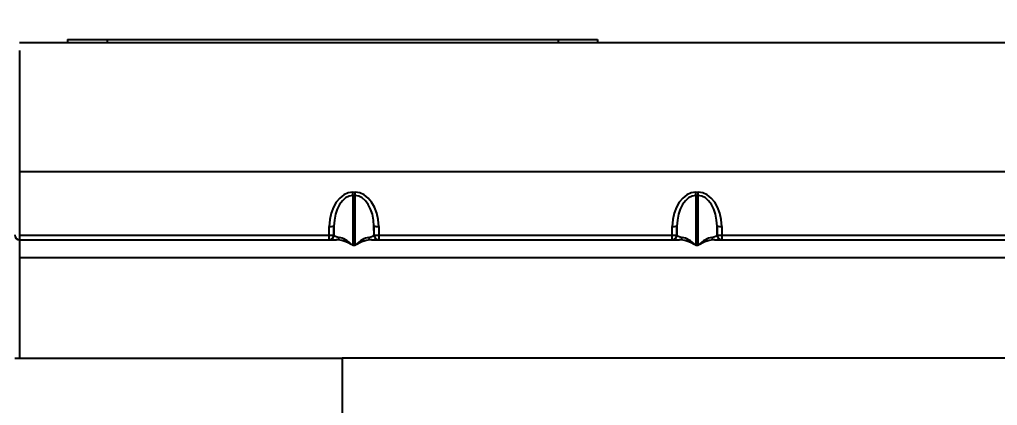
# Model space of a CAD drawing. Header units: millimetres. Extents: x 12 to 854, y 4 to 555.
# Drawn here: x 132.8 to 185.2, y 264.4 to 285.1 of the extents above; entities that cross this region are included whole.
import ezdxf

# ---------------------------------------------------------------- set-up
doc = ezdxf.new("R2010")
doc.units = ezdxf.units.MM
doc.linetypes.add('CENTER', pattern=[10.16, 6.35, -1.27, 1.27, -1.27])
doc.layers.add('DEFAULT_1', color=7, linetype='CENTER')
doc.styles.add('SLDTEXTSTYLE2', font='TXT', dxfattribs={"width": 0.75})
doc.dimstyles.new('SLDDIMSTYLE0', dxfattribs={"dimtxt": 6.614583, "dimasz": 3.556, "dimexe": 0, "dimexo": 0.0625, "dimgap": 1.653646, "dimtad": 1, "dimdec": 0, "dimlfac": 3, "dimrnd": 1e-09, "dimzin": 12, "dimdsep": 46, "dimtxsty": 'SLDTEXTSTYLE2', "dimblk1": 'CLOSED', "dimblk2": 'CLOSED', "dimsah": 1, "dimcen": 0.09, "dimadec": 0, "dimazin": 3, "dimtfac": 1, "dimtdec": 0, "dimtofl": 0, "dimtmove": 0, "dimatfit": 3, "dimldrblk": 'CLOSED', "dimfxl": 1, "dimfrac": 2, "dimtolj": 1, "dimtzin": 12, "dimarcsym": 0})

# ---------------------------------------------------------------- blocks, each defined once
blk = doc.blocks.new('_Closed')
at = {"color": 0, "linetype": 'ByBlock', "lineweight": -2}
for p, q in [((-1, 0.166667), (0, 0)), ((-1, 0.166667), (-1, -0.166667)), ((0, 0), (-1, -0.166667)), ((0, 0), (-1, 0))]:
    blk.add_line(p, q, dxfattribs=at)
blk = doc.blocks.new('_D')
at = {"layer": 'DEFAULT_1'}
for p, q in [((161.1, 330.816), (159.088, 330.816)), ((159.088, 330.816), (159.088, 320.307)), ((178.2, 330.816), (180.212, 330.816)), ((180.212, 330.816), (180.212, 320.307)), ((159.088, 320.307), (161.1, 320.307)), ((180.212, 320.307), (178.2, 320.307)), ((100.534, 267.931), (100.534, 319.965)), ((237.694, 267.931), (237.694, 319.965)), ((100.534, 318.965), (237.694, 318.965))]:
    blk.add_line(p, q, dxfattribs=at)
at = {"layer": 'DEFAULT_1', "xscale": 3.556, "yscale": 3.556, "rotation": 180}
blk.add_blockref('_Closed', (100.534, 318.965, -1.925), dxfattribs=at)
at = {"layer": 'DEFAULT_1', "xscale": 3.556, "yscale": 3.556}
blk.add_blockref('_Closed', (237.694, 318.965, -1.925), dxfattribs=at)
at = {"layer": 'DEFAULT_1', "char_height": 6.6146, "attachment_point": 1, "style": 'SLDTEXTSTYLE2'}
for s, insert in [('411', (162.319, 340.684)), ('16.2', (161.1, 328.833))]:
    blk.add_mtext(s, dxfattribs=dict(at, insert=insert))

msp = doc.modelspace()

# ---------------------------------------------------------------- linework, layer by layer
at = {"color": 7, "linetype": 'Continuous', "lineweight": 25}
for p, q in [((135.332, 284.034), (135.332, 283.865)), ((135.332, 284.034), (137.449, 284.034)), ((137.449, 284.034), (137.449, 283.865)), ((137.449, 284.034), (161.664, 284.034)), ((161.664, 284.034), (161.664, 283.865)), ((161.664, 284.034), (163.78, 284.034)), ((163.78, 284.034), (163.78, 283.865)), ((132.739, 283.865), (205.49, 283.865)), ((132.75, 283.44), (132.75, 276.919)), ((132.75, 276.919), (132.75, 273.526)), ((205.479, 276.919), (132.75, 276.919)), ((150.64, 275.657), (150.64, 275.827)), ((150.64, 275.827), (150.759, 275.827)), ((150.64, 275.657), (150.64, 272.984)), ((150.759, 275.657), (150.64, 275.657)), ((150.759, 275.657), (150.759, 275.827)), ((150.759, 272.984), (150.759, 275.657)), ((169.055, 275.657), (169.055, 275.827)), ((169.055, 275.827), (169.174, 275.827)), ((169.055, 275.657), (169.055, 272.984)), ((169.174, 275.657), (169.055, 275.657)), ((169.174, 275.657), (169.174, 275.827)), ((169.174, 272.984), (169.174, 275.657)), ((132.75, 273.526), (132.75, 273.281)), ((132.75, 273.526), (149.364, 273.526)), ((149.364, 273.526), (149.37, 273.999)), ((149.364, 273.281), (149.364, 273.526)), ((149.624, 274.005), (149.618, 273.532)), ((149.618, 273.532), (149.624, 273.532)), ((149.624, 273.532), (149.624, 274.005)), ((151.775, 274.005), (151.775, 273.532)), ((151.781, 273.532), (151.775, 274.005)), ((151.775, 273.532), (151.781, 273.532)), ((152.029, 273.999), (152.035, 273.526)), ((152.035, 273.526), (152.035, 273.281)), ((152.035, 273.526), (167.779, 273.526)), ((167.779, 273.526), (167.785, 273.999)), ((167.779, 273.281), (167.779, 273.526)), ((168.039, 274.005), (168.033, 273.532)), ((168.033, 273.532), (168.039, 273.532)), ((168.039, 273.532), (168.039, 274.005)), ((170.19, 274.005), (170.19, 273.532)), ((170.196, 273.532), (170.19, 274.005)), ((170.19, 273.532), (170.196, 273.532)), ((170.444, 273.999), (170.45, 273.526)), ((170.45, 273.526), (170.45, 273.281)), ((170.45, 273.526), (186.194, 273.526)), ((132.75, 273.281), (132.75, 272.301)), ((132.75, 273.281), (149.742, 273.281)), ((150.64, 272.984), (150.759, 272.984)), ((151.657, 273.281), (168.157, 273.281)), ((169.055, 272.984), (169.174, 272.984)), ((170.072, 273.281), (186.572, 273.281)), ((132.75, 272.301), (132.75, 266.931)), ((205.479, 272.301), (132.75, 272.301)), ((132.496, 266.931), (150.064, 266.931)), ((188.164, 266.931), (150.064, 266.931)), ((150.064, 266.931), (150.064, 259.062))]:
    msp.add_line(p, q, dxfattribs=at)
for centre, radius, start, end in [((132.75, 273.535), 0.254, 180, 270), ((149.364, 273.535), 0.254, 270.0021, 359.2951), ((149.449, 275.404), 1.879, 267.4167, 275.1683), ((149.454, 275.876), 1.879, 267.4167, 275.1683), ((149.37, 273.535), 0.254, 270.0021, 359.2951), ((151.944, 275.876), 1.879, 264.8317, 272.5833), ((152.029, 273.535), 0.254, 180.7049, 269.9979), ((152.035, 273.535), 0.254, 180.7049, 269.9979), ((151.95, 275.404), 1.879, 264.8317, 272.5833), ((167.779, 273.535), 0.254, 270.0021, 359.2951), ((167.864, 275.404), 1.879, 267.4167, 275.1683), ((167.869, 275.876), 1.879, 267.4167, 275.1683), ((167.785, 273.535), 0.254, 270.0021, 359.2951), ((170.359, 275.876), 1.879, 264.8317, 272.5833), ((170.444, 273.535), 0.254, 180.7049, 269.9979), ((170.45, 273.535), 0.254, 180.7049, 269.9979), ((170.365, 275.404), 1.879, 264.8317, 272.5833), ((149.732, 273.486), 0.205, 272.7411, 337.7877), ((151.667, 273.486), 0.205, 202.2123, 267.2589), ((168.147, 273.486), 0.205, 272.7411, 337.7877), ((170.082, 273.486), 0.205, 202.2123, 267.2589)]:
    msp.add_arc(centre, radius, start, end, dxfattribs=at)
for centre, major_axis, ratio, start_param, end_param in [((150.64, 273.966), (0, 1.861), 0.682414, 0, 1.553343), ((150.64, 273.975), (0, 1.681), 0.604246, 0, 1.553343), ((150.759, 273.966), (0, 1.861), 0.682414, 4.729842, 6.283185), ((150.759, 273.975), (0, 1.681), 0.604246, 4.729842, 6.283185), ((169.055, 273.966), (0, 1.861), 0.682414, 0, 1.553343), ((169.055, 273.975), (0, 1.681), 0.604246, 0, 1.553343), ((169.174, 273.966), (0, 1.861), 0.682414, 4.729842, 6.283185), ((169.174, 273.975), (0, 1.681), 0.604246, 4.729842, 6.283185), ((150.64, 273.535), (1.016, 0), 0.176777, 3.159046, 3.926991), ((150.759, 273.535), (1.016, 0), 0.176777, 5.497787, 6.265732), ((169.055, 273.535), (1.016, 0), 0.176777, 3.159046, 3.926991), ((169.174, 273.535), (1.016, 0), 0.176777, 5.497787, 6.265732), ((150.64, 272.265), (1.219, -0.891), 0.400164, 1.855453, 2.640851), ((150.64, 272.265), (-0.941, 1.103), 0.347366, 5.098916, 5.884314), ((150.759, 272.265), (0.941, 1.103), 0.347366, 0.398872, 1.18427), ((150.759, 272.265), (1.219, 0.891), 0.400164, 0.500742, 1.28614), ((169.055, 272.265), (1.219, -0.891), 0.400164, 1.855453, 2.640851), ((169.055, 272.265), (-0.941, 1.103), 0.347366, 5.098916, 5.884314), ((169.174, 272.265), (0.941, 1.103), 0.347366, 0.398872, 1.18427), ((169.174, 272.265), (1.219, 0.891), 0.400164, 0.500742, 1.28614)]:
    msp.add_ellipse(centre, major_axis=major_axis, ratio=ratio, start_param=start_param, end_param=end_param, dxfattribs=at)

# ---------------------------------------------------------------- dimensions: what is measured, and where the dimension line sits
at = {"layer": 'DEFAULT_1'}
dim = msp.add_linear_dim(base=(237.694, 318.965), p1=(100.534, 266.931), p2=(237.694, 266.931), dimstyle='SLDDIMSTYLE0', dxfattribs=at)
dim.commit()
dim.dimension.update_dxf_attribs({"geometry": '_D', "text_midpoint": (169.65, 318.965), "dimtype": 160})

doc.saveas('drawing.dxf')
